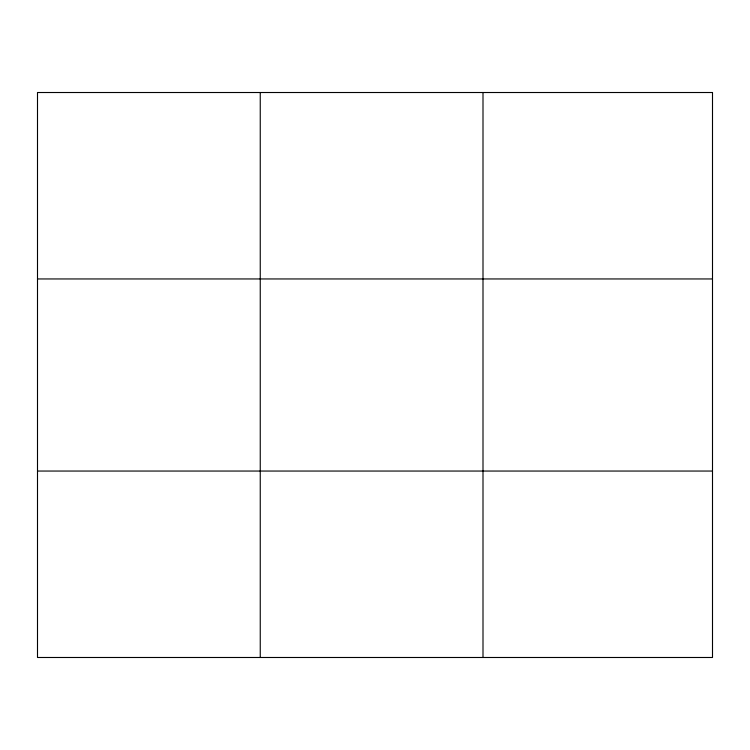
<?xml version="1.0" encoding="UTF-8"?>
<svg xmlns="http://www.w3.org/2000/svg" width="750" height="750" viewBox="0 0 750 750"><rect width="100%" height="100%" fill="white"/><g stroke="black" fill="none" stroke-linecap="round" stroke-linejoin="round"><path stroke-width="1.12" d="M260.25 657.488L260.25 92.513M483 657.488L483 92.513M37.5 278.953L712.5 278.953M37.5 471.047L712.5 471.047M712.5 92.513L712.5 657.488L37.5 657.488L37.5 92.513L712.5 92.513"/></g></svg>
